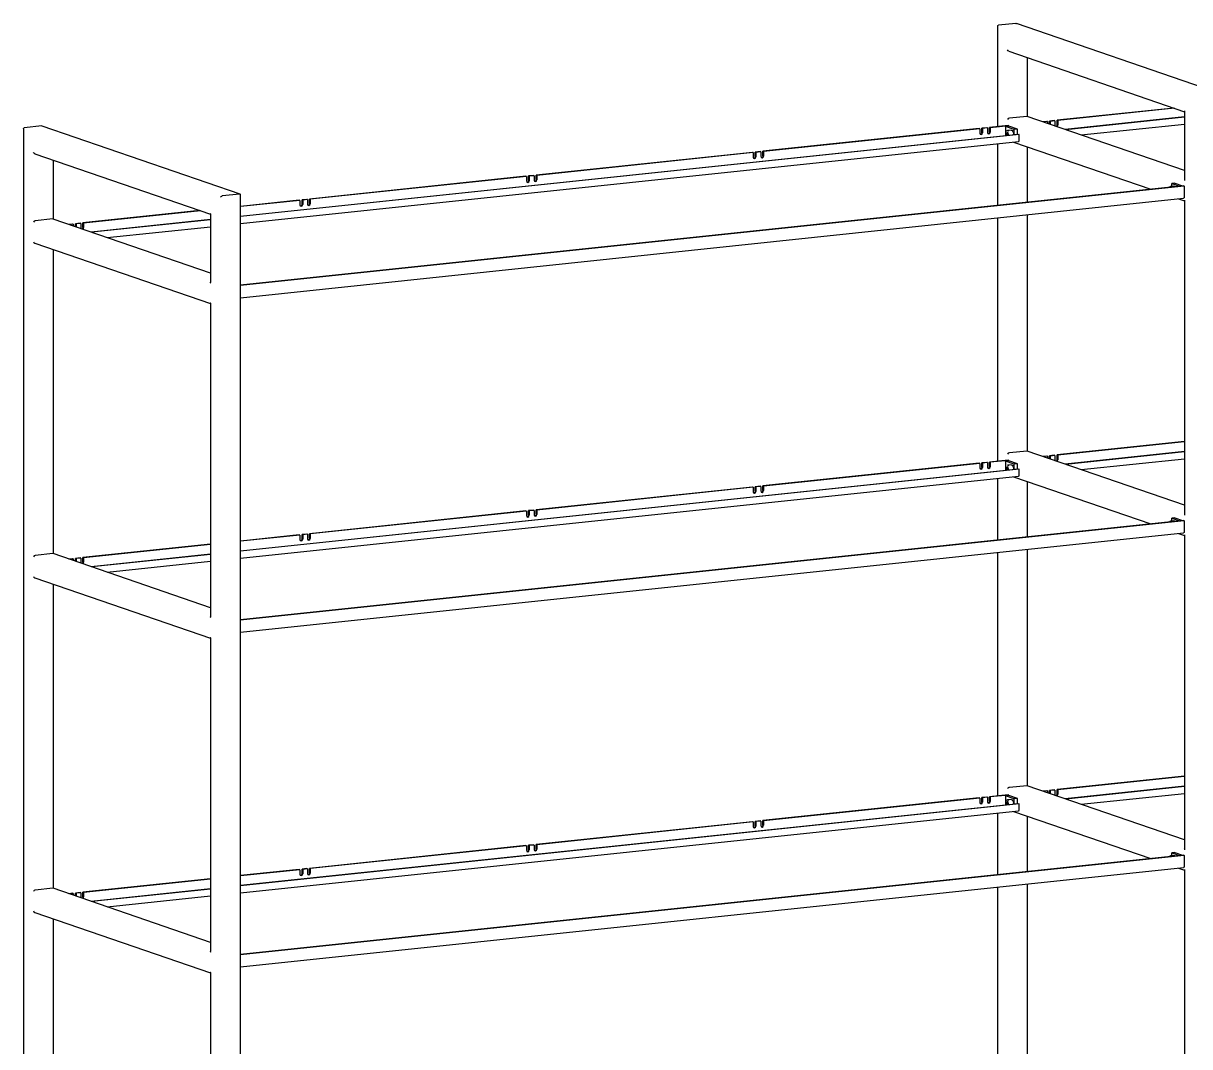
# Model space of a CAD drawing. Header units: inches. Extents: x 6 to 1987, y -21 to 287.
# Drawn here: x 70.3 to 134.5, y 35.5 to 91.8 of the extents above; entities that cross this region are included whole.
import ezdxf

# ---------------------------------------------------------------- set-up
doc = ezdxf.new("R2010")
doc.units = ezdxf.units.IN
doc.header["$LTSCALE"] = 12.7
doc.header["$MEASUREMENT"] = 0
doc.layers.add('Visible', color=7, linetype='Continuous', lineweight=25)

msp = doc.modelspace()

# ---------------------------------------------------------------- linework, layer by layer
at = {"layer": 'Visible'}
for p, q in [((124.89845, 91.77457), (123.93596, 91.67321)), ((135.81334, 88.02573), (124.92545, 91.77097)), ((123.89727, 91.62274), (123.89727, 86.09595)), ((124.51413, 90.2415), (134.18519, 86.91483)), ((125.54231, 86.65018), (125.54231, 89.88782)), ((125.50362, 86.6578), (124.54113, 86.55644)), ((134.18519, 83.67718), (125.52541, 86.65599)), ((133.59642, 87.11735), (127.1661, 86.44019)), ((133.63273, 87.10486), (127.20241, 86.4277)), ((134.18519, 86.62926), (127.61467, 85.93732)), ((134.18519, 86.9327), (134.18519, 83.17528)), ((71.30519, 86.13073), (70.3427, 86.02937)), ((82.22008, 82.38189), (71.33219, 86.12713)), ((122.87864, 85.98868), (110.97875, 84.73551)), ((122.91495, 85.97619), (122.87864, 85.98868)), ((123.29427, 86.03245), (123.03177, 86.0048)), ((123.03177, 85.75937), (123.03177, 86.0048)), ((123.06808, 85.99231), (123.03177, 86.0048)), ((123.33058, 86.01996), (123.06808, 85.99231)), ((123.06808, 85.99231), (123.06808, 85.74688)), ((123.33058, 86.01996), (123.29427, 86.03245)), ((123.33058, 86.01996), (123.33058, 85.77453)), ((124.4755, 86.15684), (123.44739, 86.04857)), ((123.44739, 85.80314), (123.44739, 86.04857)), ((123.4837, 86.03608), (123.44739, 86.04857)), ((124.51181, 86.14435), (123.4837, 86.03608)), ((123.4837, 86.03608), (123.4837, 85.79065)), ((124.51181, 86.11981), (124.33682, 86.10138)), ((124.33682, 86.10138), (124.33682, 85.59214)), ((124.80885, 85.93901), (124.33682, 86.10138)), ((124.51181, 86.14435), (124.4755, 86.15684)), ((124.51181, 86.14435), (124.51181, 86.11981)), ((124.98385, 85.95744), (124.51181, 86.11981)), ((126.59736, 86.38029), (126.39029, 86.35849)), ((126.63367, 86.3678), (126.4266, 86.346)), ((126.63367, 86.3678), (126.59736, 86.38029)), ((126.63367, 86.3678), (126.63367, 86.27477)), ((127.01298, 86.42406), (126.75048, 86.39642)), ((126.75048, 86.23459), (126.75048, 86.39642)), ((126.78679, 86.38393), (126.75048, 86.39642)), ((127.04929, 86.41157), (126.78679, 86.38393)), ((126.78679, 86.38393), (126.78679, 86.2221)), ((127.04929, 86.41157), (127.01298, 86.42406)), ((127.04929, 86.41157), (127.04929, 86.16614)), ((127.1661, 86.19476), (127.1661, 86.44019)), ((127.20241, 86.4277), (127.1661, 86.44019)), ((127.20241, 86.4277), (127.20241, 86.18227)), ((134.18519, 86.61294), (127.65098, 85.92483)), ((128.49266, 85.63531), (134.18519, 86.23478)), ((70.30401, 85.9789), (70.30401, -17.02582)), ((125.04437, 85.66665), (82.23698, 81.15865)), ((125.08068, 85.65416), (82.23698, 81.14234)), ((122.91495, 85.97619), (111.01506, 84.72302)), ((122.91495, 85.97619), (122.91495, 85.73076)), ((124.41691, 85.7792), (124.38896, 85.69065)), ((124.48808, 85.70109), (124.38896, 85.69065)), ((124.38896, 85.69065), (124.41244, 85.6001)), ((124.47281, 85.75997), (124.41691, 85.7792)), ((124.64135, 85.90578), (124.44448, 85.88505)), ((124.50076, 85.65219), (124.47281, 85.75997)), ((124.4868, 85.60793), (124.50076, 85.65219)), ((124.98385, 85.95744), (124.80885, 85.93901)), ((124.80885, 85.64449), (124.80885, 85.93901)), ((124.98385, 85.66292), (124.80885, 85.64449)), ((124.81474, 85.64247), (124.80885, 85.64449)), ((124.98385, 85.66292), (124.98385, 85.95744)), ((124.98974, 85.66089), (124.98385, 85.66292)), ((125.04437, 85.66665), (125.08068, 85.65416)), ((125.08068, 85.3351), (125.08068, 85.65416)), ((82.23698, 80.76418), (125.05222, 85.273)), ((110.82563, 84.71939), (110.56313, 84.69175)), ((110.86194, 84.7069), (110.59944, 84.67926)), ((110.86194, 84.7069), (110.82563, 84.71939)), ((110.86194, 84.7069), (110.86194, 84.46147)), ((110.97875, 84.49008), (110.97875, 84.73551)), ((111.01506, 84.72302), (110.97875, 84.73551)), ((111.01506, 84.72302), (111.01506, 84.47759)), ((123.89727, 85.15137), (123.89727, 81.76189)), ((124.77356, 85.24365), (132.31763, 82.64863)), ((125.54231, 81.93513), (125.54231, 84.97922)), ((70.92088, 84.59765), (80.59194, 81.27099)), ((71.94906, 81.00633), (71.94906, 84.24398)), ((110.41001, 84.67562), (98.51012, 83.42246)), ((110.44632, 84.66313), (98.54643, 83.40997)), ((110.44632, 84.66313), (110.41001, 84.67562)), ((110.44632, 84.66313), (110.44632, 84.4177)), ((110.59944, 84.67926), (110.56313, 84.69175)), ((110.56313, 84.44632), (110.56313, 84.69175)), ((110.59944, 84.67926), (110.59944, 84.43383)), ((98.51012, 83.17703), (98.51012, 83.42246)), ((98.54643, 83.40997), (98.51012, 83.42246)), ((134.12194, 82.83864), (82.23698, 77.3747)), ((134.15826, 82.82615), (82.23698, 77.35838)), ((97.94137, 83.36256), (86.04148, 82.1094)), ((97.97768, 83.35007), (86.0778, 82.09691)), ((97.97768, 83.35007), (97.94137, 83.36256)), ((97.97768, 83.35007), (97.97768, 83.10464)), ((98.357, 83.40633), (98.0945, 83.37869)), ((98.13081, 83.3662), (98.0945, 83.37869)), ((98.0945, 83.13326), (98.0945, 83.37869)), ((98.39331, 83.39384), (98.13081, 83.3662)), ((98.13081, 83.3662), (98.13081, 83.12077)), ((98.39331, 83.39384), (98.357, 83.40633)), ((98.39331, 83.39384), (98.39331, 83.14841)), ((98.54643, 83.40997), (98.54643, 83.16454)), ((133.5979, 82.8249), (133.40103, 82.80416)), ((133.64991, 82.97647), (133.47491, 82.95804)), ((133.47491, 82.81195), (133.47491, 82.95804)), ((133.47491, 82.95804), (133.89232, 82.81446)), ((133.64991, 82.97647), (134.06732, 82.83289)), ((134.12194, 82.83864), (134.15826, 82.82615)), ((134.15826, 82.82615), (134.15826, 82.21258)), ((82.19829, 82.3837), (81.2358, 82.28235)), ((82.23698, -20.64651), (82.23698, 82.35821)), ((82.23698, 76.68571), (134.1298, 82.15048)), ((85.47274, 82.04951), (82.23698, 81.70875)), ((85.50905, 82.03702), (82.23698, 81.69244)), ((85.50905, 82.03702), (85.47274, 82.04951)), ((85.50905, 82.03702), (85.50905, 81.79159)), ((85.88836, 82.09328), (85.62586, 82.06563)), ((85.66217, 82.05314), (85.62586, 82.06563)), ((85.62586, 81.8202), (85.62586, 82.06563)), ((85.92467, 82.08079), (85.66217, 82.05314)), ((85.66217, 82.05314), (85.66217, 81.80771)), ((85.92467, 82.08079), (85.88836, 82.09328)), ((85.92467, 82.08079), (85.92467, 81.83535)), ((86.04148, 81.86397), (86.04148, 82.1094)), ((86.0778, 82.09691), (86.04148, 82.1094)), ((86.0778, 82.09691), (86.0778, 81.85148)), ((133.85114, 82.12113), (134.18519, 82.00623)), ((134.18519, 82.02409), (134.18519, 64.76801)), ((71.91037, 81.01396), (70.94787, 80.9126)), ((80.59194, 78.03334), (71.93216, 81.01214)), ((80.00317, 81.47351), (73.57285, 80.79634)), ((80.03948, 81.46102), (73.60916, 80.78385)), ((80.59194, 80.98541), (74.02141, 80.29348)), ((80.59194, 80.9691), (74.05772, 80.28099)), ((80.59194, 81.28886), (80.59194, 77.53144)), ((123.89727, 81.0729), (123.89727, 67.68868)), ((125.54231, 68.24291), (125.54231, 81.24614)), ((73.00411, 80.73645), (72.79704, 80.71464)), ((73.04042, 80.72396), (72.83335, 80.70215)), ((73.04042, 80.72396), (73.00411, 80.73645)), ((73.04042, 80.72396), (73.04042, 80.63092)), ((73.41973, 80.78022), (73.15723, 80.75257)), ((73.15723, 80.59074), (73.15723, 80.75257)), ((73.19354, 80.74008), (73.15723, 80.75257)), ((73.45604, 80.76773), (73.19354, 80.74008)), ((73.19354, 80.74008), (73.19354, 80.57825)), ((73.45604, 80.76773), (73.41973, 80.78022)), ((73.45604, 80.76773), (73.45604, 80.5223)), ((73.57285, 80.55091), (73.57285, 80.79634)), ((73.60916, 80.78385), (73.57285, 80.79634)), ((73.60916, 80.78385), (73.60916, 80.53842)), ((74.8994, 79.99147), (80.59194, 80.59094)), ((70.92088, 79.68905), (80.59194, 76.36238)), ((71.94906, 62.59907), (71.94906, 79.33538)), ((80.59194, 76.38025), (80.59194, 59.12417)), ((134.18519, 68.77209), (127.1661, 68.03292)), ((134.18519, 68.75578), (127.20241, 68.02043)), ((125.50362, 68.25053), (124.54113, 68.14918)), ((134.18519, 65.26992), (125.52541, 68.24872)), ((127.1661, 67.78749), (127.1661, 68.03292)), ((127.20241, 68.02043), (127.1661, 68.03292)), ((127.20241, 68.02043), (127.20241, 67.775)), ((134.18519, 68.22199), (127.61467, 67.53006)), ((134.18519, 68.20568), (127.65098, 67.51757)), ((122.87864, 67.58141), (110.97875, 66.32825)), ((122.91495, 67.56892), (111.01506, 66.31576)), ((122.91495, 67.56892), (122.87864, 67.58141)), ((122.91495, 67.56892), (122.91495, 67.32349)), ((123.29427, 67.62518), (123.03177, 67.59754)), ((123.03177, 67.35211), (123.03177, 67.59754)), ((123.06808, 67.58505), (123.03177, 67.59754)), ((123.33058, 67.61269), (123.06808, 67.58505)), ((123.06808, 67.58505), (123.06808, 67.33962)), ((123.33058, 67.61269), (123.29427, 67.62518)), ((123.33058, 67.61269), (123.33058, 67.36726)), ((124.4755, 67.74958), (123.44739, 67.64131)), ((123.44739, 67.39588), (123.44739, 67.64131)), ((123.4837, 67.62882), (123.44739, 67.64131)), ((124.51181, 67.73709), (123.4837, 67.62882)), ((123.4837, 67.62882), (123.4837, 67.38339)), ((124.51181, 67.71254), (124.33682, 67.69411)), ((124.33682, 67.69411), (124.33682, 67.18487)), ((124.80885, 67.53174), (124.33682, 67.69411)), ((124.64135, 67.49852), (124.44448, 67.47779)), ((124.51181, 67.73709), (124.4755, 67.74958)), ((124.51181, 67.73709), (124.51181, 67.71254)), ((124.98385, 67.55017), (124.51181, 67.71254)), ((124.98385, 67.55017), (124.80885, 67.53174)), ((124.80885, 67.23723), (124.80885, 67.53174)), ((124.98385, 67.25566), (124.98385, 67.55017)), ((126.59736, 67.97303), (126.39029, 67.95122)), ((126.63367, 67.96054), (126.4266, 67.93873)), ((126.63367, 67.96054), (126.59736, 67.97303)), ((126.63367, 67.96054), (126.63367, 67.8675)), ((127.01298, 68.0168), (126.75048, 67.98915)), ((126.75048, 67.82732), (126.75048, 67.98915)), ((126.78679, 67.97666), (126.75048, 67.98915)), ((127.04929, 68.00431), (126.78679, 67.97666)), ((126.78679, 67.97666), (126.78679, 67.81483)), ((127.04929, 68.00431), (127.01298, 68.0168)), ((127.04929, 68.00431), (127.04929, 67.75888)), ((128.49266, 67.22804), (134.18519, 67.82752)), ((125.04437, 67.25938), (82.23698, 62.75139)), ((125.08068, 67.24689), (82.23698, 62.73507)), ((82.23698, 62.35691), (125.05222, 66.86574)), ((123.89727, 66.74411), (123.89727, 63.35463)), ((124.41691, 67.37194), (124.38896, 67.28338)), ((124.48808, 67.29382), (124.38896, 67.28338)), ((124.38896, 67.28338), (124.41244, 67.19284)), ((124.47281, 67.35271), (124.41691, 67.37194)), ((124.50076, 67.24492), (124.47281, 67.35271)), ((124.4868, 67.20067), (124.50076, 67.24492)), ((124.77356, 66.83639), (132.31763, 64.24137)), ((124.98385, 67.25566), (124.80885, 67.23723)), ((124.81474, 67.2352), (124.80885, 67.23723)), ((124.98974, 67.25363), (124.98385, 67.25566)), ((125.04437, 67.25938), (125.08068, 67.24689)), ((125.08068, 66.92783), (125.08068, 67.24689)), ((110.41001, 66.26836), (98.51012, 65.01519)), ((110.44632, 66.25587), (98.54643, 65.0027)), ((110.44632, 66.25587), (110.41001, 66.26836)), ((110.44632, 66.25587), (110.44632, 66.01044)), ((110.82563, 66.31212), (110.56313, 66.28448)), ((110.59944, 66.27199), (110.56313, 66.28448)), ((110.56313, 66.03905), (110.56313, 66.28448)), ((110.86194, 66.29963), (110.59944, 66.27199)), ((110.59944, 66.27199), (110.59944, 66.02656)), ((110.86194, 66.29963), (110.82563, 66.31212)), ((110.86194, 66.29963), (110.86194, 66.0542)), ((110.97875, 66.08282), (110.97875, 66.32825)), ((111.01506, 66.31576), (110.97875, 66.32825)), ((111.01506, 66.31576), (111.01506, 66.07033)), ((125.54231, 63.52787), (125.54231, 66.57195)), ((97.94137, 64.9553), (86.04148, 63.70214)), ((97.97768, 64.94281), (86.0778, 63.68965)), ((97.97768, 64.94281), (97.94137, 64.9553)), ((97.97768, 64.94281), (97.97768, 64.69738)), ((98.357, 64.99907), (98.0945, 64.97142)), ((98.13081, 64.95893), (98.0945, 64.97142)), ((98.0945, 64.72599), (98.0945, 64.97142)), ((98.39331, 64.98658), (98.13081, 64.95893)), ((98.13081, 64.95893), (98.13081, 64.7135)), ((98.39331, 64.98658), (98.357, 64.99907)), ((98.39331, 64.98658), (98.39331, 64.74115)), ((98.51012, 64.76976), (98.51012, 65.01519)), ((98.54643, 65.0027), (98.51012, 65.01519)), ((98.54643, 65.0027), (98.54643, 64.75727)), ((134.12194, 64.43138), (82.23698, 58.96743)), ((134.15826, 64.41889), (82.23698, 58.95112)), ((133.5979, 64.41763), (133.40103, 64.3969)), ((133.64991, 64.56921), (133.47491, 64.55078)), ((133.47491, 64.55078), (133.89232, 64.4072)), ((133.47491, 64.40468), (133.47491, 64.55078)), ((133.64991, 64.56921), (134.06732, 64.42563)), ((134.12194, 64.43138), (134.15826, 64.41889)), ((134.15826, 64.41889), (134.15826, 63.80531)), ((82.23698, 58.27844), (134.1298, 63.74322)), ((85.47274, 63.64224), (82.23698, 63.30149)), ((85.50905, 63.62975), (82.23698, 63.28517)), ((85.50905, 63.62975), (85.47274, 63.64224)), ((85.50905, 63.62975), (85.50905, 63.38432)), ((85.88836, 63.68601), (85.62586, 63.65837)), ((85.66217, 63.64588), (85.62586, 63.65837)), ((85.62586, 63.41294), (85.62586, 63.65837)), ((85.92467, 63.67352), (85.66217, 63.64588)), ((85.66217, 63.64588), (85.66217, 63.40045)), ((85.92467, 63.67352), (85.88836, 63.68601)), ((85.92467, 63.67352), (85.92467, 63.42809)), ((86.04148, 63.45671), (86.04148, 63.70214)), ((86.0778, 63.68965), (86.04148, 63.70214)), ((86.0778, 63.68965), (86.0778, 63.44422)), ((133.85114, 63.71387), (134.18519, 63.59896)), ((134.18519, 63.61683), (134.18519, 46.36075)), ((80.59194, 63.12825), (73.57285, 62.38908)), ((80.59194, 63.11194), (73.60916, 62.37659)), ((71.91037, 62.60669), (70.94787, 62.50533)), ((80.59194, 59.62608), (71.93216, 62.60488)), ((73.00411, 62.32918), (72.79704, 62.30738)), ((73.04042, 62.31669), (72.83335, 62.29489)), ((73.04042, 62.31669), (73.00411, 62.32918)), ((73.04042, 62.31669), (73.04042, 62.22366)), ((73.41973, 62.37295), (73.15723, 62.34531)), ((73.15723, 62.18348), (73.15723, 62.34531)), ((73.19354, 62.33282), (73.15723, 62.34531)), ((73.45604, 62.36046), (73.19354, 62.33282)), ((73.19354, 62.33282), (73.19354, 62.17099)), ((73.45604, 62.36046), (73.41973, 62.37295)), ((73.45604, 62.36046), (73.45604, 62.11503)), ((73.57285, 62.14365), (73.57285, 62.38908)), ((73.60916, 62.37659), (73.57285, 62.38908)), ((73.60916, 62.37659), (73.60916, 62.13116)), ((80.59194, 62.57815), (74.02141, 61.88622)), ((80.59194, 62.56184), (74.05772, 61.87373)), ((123.89727, 62.66564), (123.89727, 49.28142)), ((125.54231, 49.83565), (125.54231, 62.83888)), ((74.8994, 61.5842), (80.59194, 62.18368)), ((70.92088, 61.28179), (80.59194, 57.95512)), ((71.94906, 44.1918), (71.94906, 60.92811)), ((80.59194, 57.97299), (80.59194, 40.71691)), ((134.18519, 50.36483), (127.1661, 49.62566)), ((134.18519, 50.34851), (127.20241, 49.61317)), ((125.50362, 49.84327), (124.54113, 49.74191)), ((134.18519, 46.86265), (125.52541, 49.84146)), ((126.59736, 49.56576), (126.39029, 49.54396)), ((126.63367, 49.55327), (126.4266, 49.53147)), ((126.63367, 49.55327), (126.59736, 49.56576)), ((126.63367, 49.55327), (126.63367, 49.46024)), ((127.01298, 49.60953), (126.75048, 49.58189)), ((126.75048, 49.42006), (126.75048, 49.58189)), ((126.78679, 49.5694), (126.75048, 49.58189)), ((127.04929, 49.59704), (126.78679, 49.5694)), ((126.78679, 49.5694), (126.78679, 49.40757)), ((127.04929, 49.59704), (127.01298, 49.60953)), ((127.04929, 49.59704), (127.04929, 49.35161)), ((127.1661, 49.38023), (127.1661, 49.62566)), ((127.20241, 49.61317), (127.1661, 49.62566)), ((127.20241, 49.61317), (127.20241, 49.36774)), ((134.18519, 49.81473), (127.61467, 49.12279)), ((134.18519, 49.79841), (127.65098, 49.1103)), ((128.49266, 48.82078), (134.18519, 49.42025)), ((125.04437, 48.85212), (82.23698, 44.34412)), ((125.08068, 48.83963), (82.23698, 44.32781)), ((122.87864, 49.17415), (110.97875, 47.92099)), ((122.91495, 49.16166), (111.01506, 47.9085)), ((122.91495, 49.16166), (122.87864, 49.17415)), ((122.91495, 49.16166), (122.91495, 48.91623)), ((123.29427, 49.21792), (123.03177, 49.19027)), ((123.03177, 48.94484), (123.03177, 49.19027)), ((123.06808, 49.17778), (123.03177, 49.19027)), ((123.33058, 49.20543), (123.06808, 49.17778)), ((123.06808, 49.17778), (123.06808, 48.93235)), ((123.33058, 49.20543), (123.29427, 49.21792)), ((123.33058, 49.20543), (123.33058, 48.96)), ((124.4755, 49.34231), (123.44739, 49.23404)), ((123.44739, 48.98861), (123.44739, 49.23404)), ((123.4837, 49.22155), (123.44739, 49.23404)), ((124.51181, 49.32982), (123.4837, 49.22155)), ((123.4837, 49.22155), (123.4837, 48.97612)), ((124.51181, 49.30528), (124.33682, 49.28685)), ((124.33682, 49.28685), (124.33682, 48.77761)), ((124.80885, 49.12448), (124.33682, 49.28685)), ((124.41691, 48.96467), (124.38896, 48.87612)), ((124.48808, 48.88656), (124.38896, 48.87612)), ((124.38896, 48.87612), (124.41244, 48.78557)), ((124.47281, 48.94544), (124.41691, 48.96467)), ((124.64135, 49.09125), (124.44448, 49.07052)), ((124.50076, 48.83766), (124.47281, 48.94544)), ((124.51181, 49.32982), (124.4755, 49.34231)), ((124.4868, 48.7934), (124.50076, 48.83766)), ((124.51181, 49.32982), (124.51181, 49.30528)), ((124.98385, 49.14291), (124.51181, 49.30528)), ((124.98385, 49.14291), (124.80885, 49.12448)), ((124.80885, 48.82996), (124.80885, 49.12448)), ((124.98385, 48.84839), (124.80885, 48.82996)), ((124.81474, 48.82794), (124.80885, 48.82996)), ((124.98385, 48.84839), (124.98385, 49.14291)), ((124.98974, 48.84637), (124.98385, 48.84839)), ((125.04437, 48.85212), (125.08068, 48.83963)), ((125.08068, 48.52057), (125.08068, 48.83963)), ((82.23698, 43.94965), (125.05222, 48.45847)), ((123.89727, 48.33684), (123.89727, 44.94736)), ((124.77356, 48.42913), (132.31763, 45.8341)), ((125.54231, 45.1206), (125.54231, 48.16469)), ((110.41001, 47.86109), (98.51012, 46.60793)), ((110.44632, 47.8486), (98.54643, 46.59544)), ((110.44632, 47.8486), (110.41001, 47.86109)), ((110.44632, 47.8486), (110.44632, 47.60317)), ((110.82563, 47.90486), (110.56313, 47.87722)), ((110.59944, 47.86473), (110.56313, 47.87722)), ((110.56313, 47.63179), (110.56313, 47.87722)), ((110.86194, 47.89237), (110.59944, 47.86473)), ((110.59944, 47.86473), (110.59944, 47.6193)), ((110.86194, 47.89237), (110.82563, 47.90486)), ((110.86194, 47.89237), (110.86194, 47.64694)), ((110.97875, 47.67556), (110.97875, 47.92099)), ((111.01506, 47.9085), (110.97875, 47.92099)), ((111.01506, 47.9085), (111.01506, 47.66307)), ((97.94137, 46.54803), (86.04148, 45.29487)), ((97.97768, 46.53554), (86.0778, 45.28238)), ((97.97768, 46.53554), (97.94137, 46.54803)), ((97.97768, 46.53554), (97.97768, 46.29011)), ((98.357, 46.5918), (98.0945, 46.56416)), ((98.13081, 46.55167), (98.0945, 46.56416)), ((98.0945, 46.31873), (98.0945, 46.56416)), ((98.39331, 46.57931), (98.13081, 46.55167)), ((98.13081, 46.55167), (98.13081, 46.30624)), ((98.39331, 46.57931), (98.357, 46.5918)), ((98.39331, 46.57931), (98.39331, 46.33388)), ((98.51012, 46.3625), (98.51012, 46.60793)), ((98.54643, 46.59544), (98.51012, 46.60793)), ((98.54643, 46.59544), (98.54643, 46.35001)), ((134.12194, 46.02411), (82.23698, 40.56017)), ((134.15826, 46.01162), (82.23698, 40.54386)), ((133.5979, 46.01037), (133.40103, 45.98964)), ((133.64991, 46.16194), (133.47491, 46.14351)), ((133.47491, 46.14351), (133.89232, 45.99993)), ((133.47491, 45.99742), (133.47491, 46.14351)), ((133.64991, 46.16194), (134.06732, 46.01836)), ((134.12194, 46.02411), (134.15826, 46.01162)), ((134.15826, 46.01162), (134.15826, 45.39805)), ((82.23698, 39.87118), (134.1298, 45.33595)), ((85.47274, 45.23498), (82.23698, 44.89422)), ((85.50905, 45.22249), (82.23698, 44.87791)), ((85.50905, 45.22249), (85.47274, 45.23498)), ((85.50905, 45.22249), (85.50905, 44.97706)), ((85.88836, 45.27875), (85.62586, 45.2511)), ((85.66217, 45.23861), (85.62586, 45.2511)), ((85.62586, 45.00567), (85.62586, 45.2511)), ((85.92467, 45.26626), (85.66217, 45.23861)), ((85.66217, 45.23861), (85.66217, 44.99318)), ((85.92467, 45.26626), (85.88836, 45.27875)), ((85.92467, 45.26626), (85.92467, 45.02083)), ((86.04148, 45.04944), (86.04148, 45.29487)), ((86.0778, 45.28238), (86.04148, 45.29487)), ((86.0778, 45.28238), (86.0778, 45.03695)), ((133.85114, 45.3066), (134.18519, 45.1917)), ((134.18519, 45.20956), (134.18519, 27.95349)), ((80.59194, 44.72099), (73.57285, 43.98181)), ((80.59194, 44.70467), (73.60916, 43.96932)), ((125.54231, 31.42838), (125.54231, 44.43161)), ((71.91037, 44.19943), (70.94787, 44.09807)), ((80.59194, 41.21881), (71.93216, 44.19762)), ((73.00411, 43.92192), (72.79704, 43.90011)), ((73.04042, 43.90943), (72.83335, 43.88762)), ((73.04042, 43.90943), (73.00411, 43.92192)), ((73.04042, 43.90943), (73.04042, 43.8164)), ((73.41973, 43.96569), (73.15723, 43.93805)), ((73.15723, 43.77621), (73.15723, 43.93805)), ((73.19354, 43.92556), (73.15723, 43.93805)), ((73.45604, 43.9532), (73.19354, 43.92556)), ((73.19354, 43.92556), (73.19354, 43.76372)), ((73.45604, 43.9532), (73.41973, 43.96569)), ((73.45604, 43.9532), (73.45604, 43.70777)), ((73.57285, 43.73638), (73.57285, 43.98181)), ((73.60916, 43.96932), (73.57285, 43.98181)), ((73.60916, 43.96932), (73.60916, 43.72389)), ((80.59194, 44.17089), (74.02141, 43.47895)), ((80.59194, 44.15457), (74.05772, 43.46646)), ((74.8994, 43.17694), (80.59194, 43.77641)), ((123.89727, 44.25837), (123.89727, 30.87415)), ((70.92088, 42.87452), (80.59194, 39.54785)), ((71.94906, 25.78454), (71.94906, 42.52085)), ((80.59194, 39.56572), (80.59194, 22.30964))]:
    msp.add_line(p, q, dxfattribs=at)
at = {"layer": 'Visible', "extrusion": (0, 0, -1)}
for centre, major_axis, ratio, start_param, end_param in [((124.93476, 91.68845), (-0.05623, 0.0788), 0.62980467, 6.62544974, 7.00633997), ((123.97227, 91.58709), (-0.05623, 0.0788), 0.62980467, 5.05465341, 6.62544974), ((124.50482, 90.32401), (-0.05623, 0.0788), 0.62980467, 3.86474732, 5.05465341), ((134.26019, 86.96834), (-0.07065, -0.05041), 0.49933216, 6.62544974, 7.13082697), ((70.37901, 85.94325), (-0.05623, 0.0788), 0.62980467, 5.05465341, 6.62544974), ((71.3415, 86.04461), (-0.05623, 0.0788), 0.62980467, 6.62544974, 7.00633997), ((127.08954, 86.18669), (-0.02846, -0.08274), 0.85899774, 4.33149875, 5.54970768), ((122.95521, 85.75131), (-0.02846, -0.08274), 0.85899774, 4.33149875, 6.02488572), ((123.37083, 85.79508), (-0.02846, -0.08274), 0.85899774, 4.33149875, 6.02488572), ((124.46674, 85.67372), (-0.02226, 0.21133), 0.4752879, 5.66638902, 6.94437499), ((124.66361, 85.69445), (-0.02226, 0.21133), 0.4752879, 0, 1.89418665), ((70.91156, 84.68017), (-0.05623, 0.0788), 0.62980467, 3.86474732, 5.05465341), ((110.48657, 84.43825), (-0.02846, -0.08274), 0.85899774, 4.33149875, 6.02488572), ((110.90219, 84.48202), (-0.02846, -0.08274), 0.85899774, 4.33149875, 6.02488573), ((98.01794, 83.1252), (-0.02846, -0.08274), 0.85899774, 4.33149875, 6.02488572), ((98.43356, 83.16896), (-0.02846, -0.08274), 0.85899774, 4.33149875, 6.02488572), ((133.42328, 82.59283), (-0.02226, 0.21133), 0.4752879, 5.66638902, 6.91652181), ((133.62015, 82.61357), (-0.02226, 0.21133), 0.4752879, 0, 0.6333365), ((134.26019, 83.13963), (-0.05623, 0.0788), 0.62980467, 5.05465341, 5.56003064), ((81.19949, 82.22121), (-0.07065, -0.05041), 0.49933216, 7.13082697, 8.7016233), ((82.16198, 82.32257), (-0.07065, -0.05041), 0.49933216, 8.7016233, 9.76704239), ((134.12194, 82.22507), (-0.00785, 0.07459), 0.4752879, 1.78884221, 3.14159265), ((85.5493, 81.81214), (-0.02846, -0.08274), 0.85899774, 4.33149875, 6.02488572), ((85.96492, 81.85591), (-0.02846, -0.08274), 0.85899774, 4.33149875, 6.02488572), ((134.26019, 82.05974), (-0.07065, -0.05041), 0.49933216, 6.62544974, 7.13082697), ((80.66694, 81.3245), (-0.07065, -0.05041), 0.49933216, 6.62544974, 7.13082697), ((73.49629, 80.54285), (-0.02846, -0.08274), 0.85899774, 4.33149875, 5.54970768), ((80.66694, 77.49579), (-0.05623, 0.0788), 0.62980467, 5.05465341, 5.56003064), ((80.66694, 76.4159), (-0.07065, -0.05041), 0.49933216, 6.62544974, 7.13082697), ((123.37083, 67.38781), (-0.02846, -0.08274), 0.85899774, 4.33149875, 6.02488572), ((124.46674, 67.26646), (-0.02226, 0.21133), 0.4752879, 0, 0.66118968), ((124.66361, 67.28719), (-0.02226, 0.21133), 0.4752879, 0, 1.89418665), ((127.08954, 67.77943), (-0.02846, -0.08274), 0.85899774, 4.33149875, 5.54970768), ((122.95521, 67.34405), (-0.02846, -0.08274), 0.85899774, 4.33149875, 6.02488572), ((110.48657, 66.03099), (-0.02846, -0.08274), 0.85899774, 4.33149875, 6.02488572), ((110.90219, 66.07476), (-0.02846, -0.08274), 0.85899774, 4.33149875, 6.02488572), ((98.01794, 64.71793), (-0.02846, -0.08274), 0.85899774, 4.33149875, 6.02488572), ((98.43356, 64.7617), (-0.02846, -0.08274), 0.85899774, 4.33149875, 6.02488572), ((133.42328, 64.18557), (-0.02226, 0.21133), 0.4752879, 5.66638902, 6.91652181), ((133.62015, 64.2063), (-0.02226, 0.21133), 0.4752879, 0, 0.6333365), ((134.26019, 64.73237), (-0.05623, 0.0788), 0.62980467, 5.05465341, 5.56003064), ((134.12194, 63.8178), (-0.00785, 0.07459), 0.4752879, 1.78884221, 3.14159265), ((134.26019, 63.65248), (-0.07065, -0.05041), 0.49933216, 6.62544974, 7.13082697), ((85.5493, 63.40487), (-0.02846, -0.08274), 0.85899774, 4.33149875, 6.02488572), ((85.96492, 63.44864), (-0.02846, -0.08274), 0.85899774, 4.33149875, 6.02488572), ((73.49629, 62.13559), (-0.02846, -0.08274), 0.85899774, 4.33149875, 5.54970768), ((80.66694, 59.08853), (-0.05623, 0.0788), 0.62980467, 5.05465341, 5.56003064), ((80.66694, 58.00863), (-0.07065, -0.05041), 0.49933216, 6.62544974, 7.13082697), ((122.95521, 48.93678), (-0.02846, -0.08274), 0.85899774, 4.33149875, 6.02488572), ((123.37083, 48.98055), (-0.02846, -0.08274), 0.85899774, 4.33149875, 6.02488572), ((124.46674, 48.85919), (-0.02226, 0.21133), 0.4752879, 5.66638902, 6.94437499), ((124.66361, 48.87992), (-0.02226, 0.21133), 0.4752879, 0, 1.89418665), ((127.08954, 49.37216), (-0.02846, -0.08274), 0.85899774, 4.33149875, 5.54970768), ((110.48657, 47.62372), (-0.02846, -0.08274), 0.85899774, 4.33149875, 6.02488572), ((110.90219, 47.66749), (-0.02846, -0.08274), 0.85899774, 4.33149875, 6.02488572), ((98.01794, 46.31067), (-0.02846, -0.08274), 0.85899774, 4.33149875, 6.02488572), ((98.43356, 46.35444), (-0.02846, -0.08274), 0.85899774, 4.33149875, 6.02488572), ((134.26019, 46.3251), (-0.05623, 0.0788), 0.62980467, 5.05465341, 5.56003064), ((133.42328, 45.7783), (-0.02226, 0.21133), 0.4752879, 5.6498488, 6.91652181), ((133.62015, 45.79904), (-0.02226, 0.21133), 0.4752879, 0, 0.6333365), ((85.5493, 44.99761), (-0.02846, -0.08274), 0.85899774, 4.33149875, 6.02488572), ((85.96492, 45.04138), (-0.02846, -0.08274), 0.85899774, 4.33149875, 6.02488572), ((134.12194, 45.41054), (-0.00785, 0.07459), 0.4752879, 1.78884221, 3.14159265), ((134.26019, 45.24521), (-0.07065, -0.05041), 0.49933216, 6.62544974, 7.13082697), ((73.49629, 43.72832), (-0.02846, -0.08274), 0.85899774, 4.33149875, 5.54970768), ((80.66694, 40.68126), (-0.05623, 0.0788), 0.62980467, 5.05465341, 5.56003064), ((80.66694, 39.60137), (-0.07065, -0.05041), 0.49933216, 6.62544974, 7.13082697)]:
    msp.add_ellipse(centre, major_axis=major_axis, ratio=ratio, start_param=start_param, end_param=end_param, dxfattribs=at)
at = {"layer": 'Visible'}
for centre, major_axis, ratio, start_param, end_param in [((125.46731, 86.59666), (-0.07065, -0.05041), 0.49933216, 9.76704239, 10.14793262), ((124.50482, 86.4953), (-0.07065, -0.05041), 0.49933216, 3.86474732, 5.43554364), ((127.12585, 86.1742), (0.02846, 0.08274), 0.85899774, 1.95168656, 2.40811503), ((127.12585, 86.1742), (0.02846, 0.08274), 0.85899774, 3.87507028, 5.09327921), ((122.99152, 85.73882), (0.02846, 0.08274), 0.85899774, 1.95168656, 5.09327921), ((123.40714, 85.78259), (0.02846, 0.08274), 0.85899774, 1.95168656, 5.09327921), ((125.04437, 85.34759), (0.00785, -0.07459), 0.4752879, 0, 1.35275044), ((110.52288, 84.42576), (0.02846, 0.08274), 0.85899774, 1.95168656, 5.09327921), ((110.9385, 84.46953), (0.02846, 0.08274), 0.85899774, 1.95168656, 5.09327921), ((98.05425, 83.11271), (0.02846, 0.08274), 0.85899774, 1.95168656, 5.09327921), ((98.46987, 83.15647), (0.02846, 0.08274), 0.85899774, 1.95168656, 5.09327921), ((85.58561, 81.79965), (0.02846, 0.08274), 0.85899774, 1.95168656, 5.09327921), ((86.00123, 81.84342), (0.02846, 0.08274), 0.85899774, 1.95168656, 5.09327921), ((70.91156, 80.85146), (-0.07065, -0.05041), 0.49933216, 3.86474732, 5.43554364), ((71.87406, 80.95282), (-0.07065, -0.05041), 0.49933216, 9.76704239, 10.14793262), ((73.5326, 80.53036), (0.02846, 0.08274), 0.85899774, 1.95168656, 2.40811503), ((73.5326, 80.53036), (0.02846, 0.08274), 0.85899774, 3.87507028, 5.09327921), ((70.91156, 79.77157), (-0.05623, 0.0788), 0.62980467, 7.5117172, 8.7016233), ((124.50482, 68.08804), (-0.07065, -0.05041), 0.49933216, 3.86474732, 5.43554364), ((125.46731, 68.1894), (-0.07065, -0.05041), 0.49933216, 9.76704239, 10.14793262), ((123.40714, 67.37532), (0.02846, 0.08274), 0.85899774, 1.95168656, 5.09327921), ((127.12585, 67.76694), (0.02846, 0.08274), 0.85899774, 1.95168656, 2.40811503), ((127.12585, 67.76694), (0.02846, 0.08274), 0.85899774, 3.87507028, 5.09327921), ((122.99152, 67.33156), (0.02846, 0.08274), 0.85899774, 1.95168656, 5.09327921), ((125.04437, 66.94032), (0.00785, -0.07459), 0.4752879, 0, 1.35275044), ((110.52288, 66.0185), (0.02846, 0.08274), 0.85899774, 1.95168656, 5.09327921), ((110.9385, 66.06227), (0.02846, 0.08274), 0.85899774, 1.95168656, 5.09327921), ((98.05425, 64.70544), (0.02846, 0.08274), 0.85899774, 1.95168656, 5.09327921), ((98.46987, 64.74921), (0.02846, 0.08274), 0.85899774, 1.95168656, 5.09327921), ((85.58561, 63.39238), (0.02846, 0.08274), 0.85899774, 1.95168656, 5.09327921), ((86.00123, 63.43615), (0.02846, 0.08274), 0.85899774, 1.95168656, 5.09327921), ((70.91156, 62.44419), (-0.07065, -0.05041), 0.49933216, 3.86474732, 5.43554364), ((71.87406, 62.54555), (-0.07065, -0.05041), 0.49933216, 9.76704239, 10.14793262), ((73.5326, 62.1231), (0.02846, 0.08274), 0.85899774, 1.95168656, 2.40811503), ((73.5326, 62.1231), (0.02846, 0.08274), 0.85899774, 3.87507028, 5.09327921), ((70.91156, 61.3643), (-0.05623, 0.0788), 0.62980467, 7.5117172, 8.7016233), ((124.50482, 49.68077), (-0.07065, -0.05041), 0.49933216, 10.14793262, 11.71872895), ((125.46731, 49.78213), (-0.07065, -0.05041), 0.49933216, 9.76704239, 10.14793262), ((122.99152, 48.92429), (0.02846, 0.08274), 0.85899774, 1.95168656, 5.09327921), ((123.40714, 48.96806), (0.02846, 0.08274), 0.85899774, 1.95168656, 5.09327921), ((127.12585, 49.35967), (0.02846, 0.08274), 0.85899774, 1.95168656, 2.40811503), ((127.12585, 49.35967), (0.02846, 0.08274), 0.85899774, 3.87507028, 5.09327921), ((125.04437, 48.53306), (0.00785, -0.07459), 0.4752879, 0, 1.35275044), ((110.52288, 47.61123), (0.02846, 0.08274), 0.85899774, 1.95168656, 5.09327921), ((110.9385, 47.655), (0.02846, 0.08274), 0.85899774, 1.95168656, 5.09327921), ((98.05425, 46.29818), (0.02846, 0.08274), 0.85899774, 1.95168656, 5.09327921), ((98.46987, 46.34195), (0.02846, 0.08274), 0.85899774, 1.95168656, 5.09327921), ((85.58561, 44.98512), (0.02846, 0.08274), 0.85899774, 1.95168656, 5.09327921), ((86.00123, 45.02889), (0.02846, 0.08274), 0.85899774, 1.95168656, 5.09327921), ((70.91156, 44.03693), (-0.07065, -0.05041), 0.49933216, 10.14793262, 11.71872895), ((71.87406, 44.13829), (-0.07065, -0.05041), 0.49933216, 9.76704239, 10.14793262), ((73.5326, 43.71583), (0.02846, 0.08274), 0.85899774, 1.95168656, 2.40811503), ((73.5326, 43.71583), (0.02846, 0.08274), 0.85899774, 3.87507028, 5.09327921), ((70.91156, 42.95704), (-0.05623, 0.0788), 0.62980467, 7.5117172, 8.7016233)]:
    msp.add_ellipse(centre, major_axis=major_axis, ratio=ratio, start_param=start_param, end_param=end_param, dxfattribs=at)

doc.saveas('drawing.dxf')
